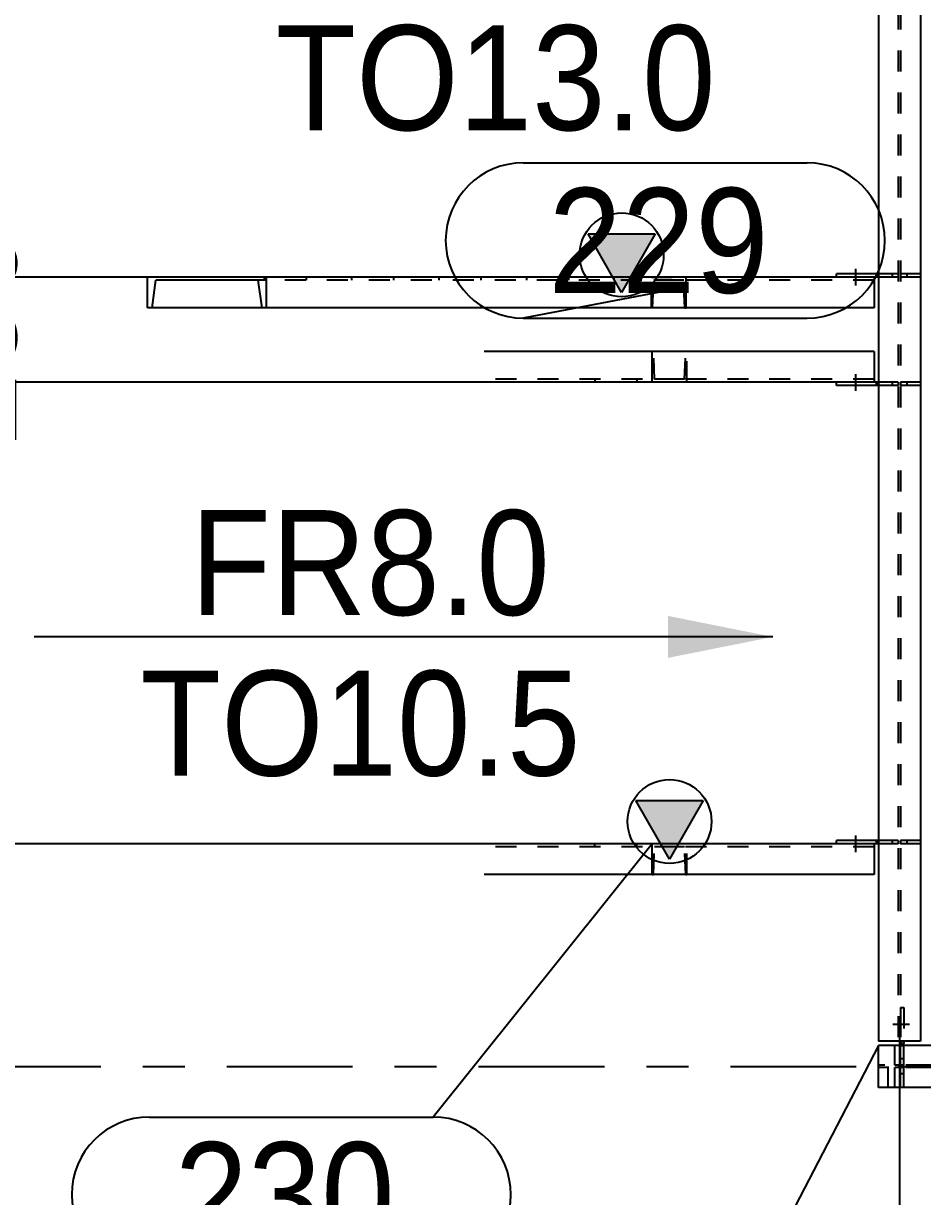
# Model space of a CAD drawing. Header units: millimetres. Extents: x 0 to 594, y 0 to 420.
# Drawn here: x 518.07 to 539.49, y 161.18 to 189.13 of the extents above; entities that cross this region are included whole.
import ezdxf

# ---------------------------------------------------------------- set-up
doc = ezdxf.new("R2010")
doc.units = ezdxf.units.MM
doc.header["$MEASUREMENT"] = 0
for name, pattern in [('XKITLINE00', [0]), ('XKITLINE02', [4, 2, -2]), ('XKITLINE03', [6, 3, -1, 1, -1]), ('XKITLINE04', [3, 0.5, -0.5, 0.5, -0.5, 0.5, -0.5])]:
    doc.linetypes.add(name, pattern=pattern)
for name, color, linetype in [('dimension', 7, 'Continuous'), ('grid', 7, 'Continuous'), ('mark', 7, 'Continuous'), ('part1', 7, 'Continuous'), ('text', 7, 'Continuous')]:
    doc.layers.add(name, color=color, linetype=linetype)
doc.styles.add('STYLE_1', font='arial.ttf', dxfattribs={"height": 0.2})

# ---------------------------------------------------------------- blocks, each defined once
blk = doc.blocks.new('*D3192')
at = {"layer": 'text', "color": 1, "style": 'STYLE_1', "width": 0.9}
blk.add_text('TO13.0', height=2.5, dxfattribs=at).set_placement((1690.513, 1725.739))
blk = doc.blocks.new('*D3193')
at = {"layer": 'text', "color": 1, "style": 'STYLE_1', "width": 0.9}
blk.add_text('TO10.5', height=2.5, dxfattribs=at).set_placement((1687.296, 1710.362))
blk = doc.blocks.new('*D3194')
at = {"layer": 'text', "color": 1, "linetype": 'XKITLINE00'}
blk.add_line((1702.364, 1713.666), (1684.76, 1713.666), dxfattribs=at)
at = {"layer": 'text', "color": 1}
blk.add_solid([(1702.364, 1713.666), (1699.864, 1713.166), (1702.364, 1713.666), (1699.864, 1714.166)], dxfattribs=at)
at = {"layer": 'text', "color": 1, "style": 'STYLE_1', "width": 0.9}
blk.add_text('FR8.0', height=2.5, dxfattribs=at).set_placement((1688.487, 1714.187))
blk = doc.blocks.new('*D3196')
at = {"layer": 'dimension', "color": 1, "linetype": 'XKITLINE00'}
for p, q in [((1705.377, 1704.627), (1705.377, 1693.638)), ((1718.377, 1701.281), (1718.377, 1693.638)), ((1705.999, 1696.02), (1704.755, 1694.776)), ((1718.999, 1696.02), (1717.755, 1694.776)), ((1705.377, 1695.398), (1718.377, 1695.398))]:
    blk.add_line(p, q, dxfattribs=at)
at = {"layer": 'dimension', "color": 1, "style": 'STYLE_1', "width": 0.9}
blk.add_text('1300', height=2.2, dxfattribs=at).set_placement((1708.614, 1696.438))
blk = doc.blocks.new('*D3198')
at = {"layer": 'grid', "color": 4, "linetype": 'XKITLINE03'}
blk.add_line((1677.349, 1703.434), (1732.535, 1703.434), dxfattribs=at)
blk = doc.blocks.new('*D3202')
at = {"layer": 'part1', "color": 0, "linetype": 'XKITLINE00'}
for p, q in [((1704.877, 1736.634), (1704.877, 1704.034)), ((1705.877, 1736.634), (1705.877, 1704.034)), ((1705.877, 1704.034), (1704.877, 1704.034))]:
    blk.add_line(p, q, dxfattribs=at)
at = {"layer": 'part1', "color": 2, "linetype": 'XKITLINE04'}
for p, q in [((1705.35, 1736.634), (1705.35, 1704.034)), ((1705.405, 1736.634), (1705.405, 1704.034))]:
    blk.add_line(p, q, dxfattribs=at)
blk = doc.blocks.new('*D3204')
at = {"layer": 'part1', "color": 0, "linetype": 'XKITLINE00'}
for p, q in [((1699.486, 1720.464), (1695.486, 1720.464)), ((1699.486, 1719.734), (1699.486, 1720.464)), ((1699.486, 1719.734), (1695.486, 1719.734))]:
    blk.add_line(p, q, dxfattribs=at)
at = {"layer": 'part1', "color": 2, "linetype": 'XKITLINE04'}
for p, q in [((1700.314, 1720.464), (1699.486, 1720.464)), ((1699.516, 1720.464), (1699.486, 1720.464)), ((1699.544, 1719.804), (1699.516, 1720.464)), ((1700.257, 1719.804), (1700.284, 1720.464)), ((1700.314, 1719.734), (1700.314, 1720.464)), ((1700.257, 1719.804), (1695.683, 1719.804)), ((1700.314, 1719.734), (1698.314, 1719.734))]:
    blk.add_line(p, q, dxfattribs=at)
blk = doc.blocks.new('*D3205')
at = {"layer": 'part1', "color": 0, "linetype": 'XKITLINE00'}
for p, q in [((1698.759, 1721.869), (1697.959, 1723.269)), ((1697.959, 1723.269), (1699.559, 1723.269)), ((1699.559, 1723.269), (1698.759, 1721.869)), ((1687.466, 1721.504), (1687.466, 1722.234)), ((1700.295, 1722.234), (1687.466, 1722.234)), ((1687.57, 1721.504), (1687.664, 1722.164)), ((1690.098, 1722.164), (1687.664, 1722.164)), ((1690.191, 1721.504), (1690.098, 1722.164)), ((1690.295, 1721.504), (1690.295, 1722.234)), ((1700.295, 1721.504), (1700.295, 1722.234)), ((1690.191, 1721.504), (1687.466, 1721.504)), ((1700.295, 1721.504), (1690.191, 1721.504))]:
    blk.add_line(p, q, dxfattribs=at)
at = {"layer": 'part1', "color": 2, "linetype": 'XKITLINE04'}
for p, q in [((1700.237, 1722.164), (1690.098, 1722.164)), ((1690.295, 1722.164), (1690.098, 1722.164)), ((1699.466, 1721.504), (1699.466, 1722.234)), ((1699.466, 1722.234), (1700.295, 1722.234)), ((1699.497, 1721.504), (1699.524, 1722.164)), ((1700.264, 1721.504), (1700.237, 1722.164)), ((1690.295, 1721.504), (1690.191, 1721.504)), ((1700.264, 1721.504), (1700.295, 1721.504))]:
    blk.add_line(p, q, dxfattribs=at)
at = {"layer": 'part1', "color": 0, "linetype": 'XKITLINE00'}
blk.add_circle((1698.759, 1722.769), 1, dxfattribs=at)
at = {"layer": 'part1', "color": 0}
blk.add_solid([(1697.959, 1723.269), (1699.559, 1723.269), (1697.959, 1723.269), (1698.759, 1721.869)], dxfattribs=at)
blk = doc.blocks.new('*D3206')
at = {"layer": 'part1', "color": 0, "linetype": 'XKITLINE00'}
for p, q in [((1699.9, 1708.369), (1699.1, 1709.769)), ((1699.1, 1709.769), (1700.7, 1709.769)), ((1700.7, 1709.769), (1699.9, 1708.369)), ((1699.486, 1708.734), (1695.486, 1708.734)), ((1699.486, 1708.004), (1699.486, 1708.734)), ((1699.486, 1708.004), (1695.486, 1708.004))]:
    blk.add_line(p, q, dxfattribs=at)
at = {"layer": 'part1', "color": 2, "linetype": 'XKITLINE04'}
for p, q in [((1700.314, 1708.734), (1699.486, 1708.734)), ((1700.314, 1708.004), (1700.314, 1708.734)), ((1700.257, 1708.664), (1695.683, 1708.664)), ((1699.516, 1708.004), (1699.544, 1708.664)), ((1700.284, 1708.004), (1700.257, 1708.664)), ((1700.314, 1708.004), (1699.486, 1708.004)), ((1700.284, 1708.004), (1700.314, 1708.004))]:
    blk.add_line(p, q, dxfattribs=at)
at = {"layer": 'part1', "color": 0, "linetype": 'XKITLINE00'}
blk.add_circle((1699.9, 1709.269), 1, dxfattribs=at)
at = {"layer": 'part1', "color": 0}
blk.add_solid([(1699.1, 1709.769), (1700.7, 1709.769), (1699.1, 1709.769), (1699.9, 1708.369)], dxfattribs=at)
blk = doc.blocks.new('*D3207')
at = {"layer": 'part1', "color": 2, "linetype": 'XKITLINE04'}
for p, q in [((1705.405, 1719.734), (1705.405, 1719.654)), ((1705.875, 1719.734), (1705.405, 1719.734)), ((1705.875, 1719.654), (1705.405, 1719.654)), ((1705.555, 1719.734), (1705.555, 1719.654)), ((1705.875, 1719.734), (1705.875, 1719.654))]:
    blk.add_line(p, q, dxfattribs=at)
blk = doc.blocks.new('*D3208')
at = {"layer": 'part1', "color": 0, "linetype": 'XKITLINE00'}
for p, q in [((1704.877, 1722.314), (1703.877, 1722.314)), ((1703.877, 1722.234), (1703.877, 1722.314)), ((1704.877, 1722.234), (1704.777, 1722.234)), ((1704.827, 1722.234), (1704.827, 1722.314))]:
    blk.add_line(p, q, dxfattribs=at)
at = {"layer": 'part1', "color": 2, "linetype": 'XKITLINE04'}
for p, q in [((1703.877, 1722.234), (1703.877, 1722.314)), ((1704.777, 1722.234), (1703.877, 1722.234)), ((1705.35, 1722.314), (1704.827, 1722.314)), ((1704.827, 1722.234), (1704.827, 1722.314)), ((1705.35, 1722.234), (1704.827, 1722.234)), ((1704.877, 1722.234), (1704.877, 1722.314)), ((1704.877, 1722.234), (1704.877, 1722.314)), ((1704.877, 1722.314), (1704.877, 1722.234)), ((1705.2, 1722.314), (1705.2, 1722.234)), ((1705.35, 1722.314), (1705.35, 1722.234))]:
    blk.add_line(p, q, dxfattribs=at)
blk = doc.blocks.new('*D3209')
at = {"layer": 'part1', "color": 0, "linetype": 'XKITLINE00'}
blk.add_line((1704.327, 1722.439), (1704.327, 1722.039), dxfattribs=at)
blk.add_line((1704.327, 1722.439), (1704.327, 1722.039), dxfattribs=at)
blk = doc.blocks.new('*D3210')
at = {"layer": 'part1', "color": 2, "linetype": 'XKITLINE04'}
for p, q in [((1705.405, 1722.314), (1705.405, 1722.234)), ((1705.875, 1722.314), (1705.405, 1722.314)), ((1705.875, 1722.234), (1705.405, 1722.234)), ((1705.555, 1722.314), (1705.555, 1722.234)), ((1705.875, 1722.314), (1705.875, 1722.234))]:
    blk.add_line(p, q, dxfattribs=at)
blk = doc.blocks.new('*D3211')
at = {"layer": 'part1', "color": 0, "linetype": 'XKITLINE00'}
for p, q in [((1698.581, 1722.164), (1698.581, 1722.234)), ((1699.581, 1722.164), (1699.581, 1722.234))]:
    blk.add_line(p, q, dxfattribs=at)
blk = doc.blocks.new('*D3212')
at = {"layer": 'part1', "color": 0, "linetype": 'XKITLINE00'}
for p, q in [((1696.497, 1722.164), (1696.497, 1722.234)), ((1697.497, 1722.164), (1697.497, 1722.234))]:
    blk.add_line(p, q, dxfattribs=at)
blk = doc.blocks.new('*D3213')
at = {"layer": 'part1', "color": 0, "linetype": 'XKITLINE00'}
for p, q in [((1694.414, 1722.164), (1694.414, 1722.234)), ((1695.414, 1722.164), (1695.414, 1722.234))]:
    blk.add_line(p, q, dxfattribs=at)
blk = doc.blocks.new('*D3214')
at = {"layer": 'part1', "color": 0, "linetype": 'XKITLINE00'}
for p, q in [((1692.331, 1722.164), (1692.331, 1722.234)), ((1693.331, 1722.164), (1693.331, 1722.234))]:
    blk.add_line(p, q, dxfattribs=at)
blk = doc.blocks.new('*D3215')
at = {"layer": 'part1', "color": 0, "linetype": 'XKITLINE00'}
for p, q in [((1690.247, 1722.164), (1690.247, 1722.234)), ((1691.247, 1722.164), (1691.247, 1722.234))]:
    blk.add_line(p, q, dxfattribs=at)
blk = doc.blocks.new('*D3216')
at = {"layer": 'part1', "color": 2, "linetype": 'XKITLINE04'}
for p, q in [((1699.466, 1721.504), (1699.466, 1722.234)), ((1700.295, 1722.234), (1699.466, 1722.234)), ((1699.497, 1721.504), (1699.524, 1722.164)), ((1704.777, 1722.164), (1699.524, 1722.164)), ((1700.264, 1721.504), (1700.237, 1722.164)), ((1700.295, 1721.504), (1699.466, 1721.504))]:
    blk.add_line(p, q, dxfattribs=at)
at = {"layer": 'part1', "color": 0, "linetype": 'XKITLINE00'}
for p, q in [((1700.295, 1721.504), (1700.295, 1722.234)), ((1704.777, 1722.234), (1700.295, 1722.234)), ((1704.777, 1722.234), (1704.777, 1721.504)), ((1704.777, 1721.504), (1700.295, 1721.504))]:
    blk.add_line(p, q, dxfattribs=at)
blk = doc.blocks.new('*D3217')
at = {"layer": 'part1', "color": 0, "linetype": 'XKITLINE00'}
blk.add_line((1704.327, 1719.929), (1704.327, 1719.529), dxfattribs=at)
blk.add_line((1704.327, 1719.929), (1704.327, 1719.529), dxfattribs=at)
blk = doc.blocks.new('*D3218')
at = {"layer": 'part1', "color": 2, "linetype": 'XKITLINE04'}
for p, q in [((1704.777, 1719.734), (1703.877, 1719.734)), ((1703.877, 1719.654), (1703.877, 1719.734)), ((1705.35, 1719.734), (1704.827, 1719.734)), ((1704.827, 1719.654), (1704.827, 1719.734)), ((1705.35, 1719.654), (1704.827, 1719.654)), ((1704.877, 1719.654), (1704.877, 1719.734)), ((1704.877, 1719.654), (1704.877, 1719.734)), ((1704.877, 1719.734), (1704.877, 1719.654)), ((1705.2, 1719.734), (1705.2, 1719.654)), ((1705.35, 1719.734), (1705.35, 1719.654))]:
    blk.add_line(p, q, dxfattribs=at)
at = {"layer": 'part1', "color": 0, "linetype": 'XKITLINE00'}
for p, q in [((1703.877, 1719.654), (1703.877, 1719.734)), ((1704.877, 1719.654), (1703.877, 1719.654)), ((1704.877, 1719.734), (1704.777, 1719.734)), ((1704.827, 1719.654), (1704.827, 1719.734))]:
    blk.add_line(p, q, dxfattribs=at)
blk = doc.blocks.new('*D3219')
at = {"layer": 'part1', "color": 0, "linetype": 'XKITLINE00'}
for p, q in [((1698.117, 1719.804), (1698.117, 1719.734)), ((1699.117, 1719.804), (1699.117, 1719.734))]:
    blk.add_line(p, q, dxfattribs=at)
blk = doc.blocks.new('*D3220')
at = {"layer": 'part1', "color": 0, "linetype": 'XKITLINE00'}
for p, q in [((1704.777, 1720.464), (1699.486, 1720.464)), ((1699.486, 1719.734), (1699.486, 1720.464)), ((1704.777, 1720.464), (1704.777, 1719.734)), ((1704.777, 1719.734), (1699.486, 1719.734))]:
    blk.add_line(p, q, dxfattribs=at)
at = {"layer": 'part1', "color": 2, "linetype": 'XKITLINE04'}
for p, q in [((1699.544, 1719.804), (1699.516, 1720.464)), ((1700.257, 1719.804), (1700.284, 1720.464)), ((1700.314, 1719.734), (1700.314, 1720.464)), ((1704.777, 1719.804), (1699.544, 1719.804))]:
    blk.add_line(p, q, dxfattribs=at)
blk = doc.blocks.new('*D3221')
at = {"layer": 'part1', "color": 0, "linetype": 'XKITLINE00'}
for p, q in [((1698.117, 1708.664), (1698.117, 1708.734)), ((1699.117, 1708.664), (1699.117, 1708.734))]:
    blk.add_line(p, q, dxfattribs=at)
blk = doc.blocks.new('*D3222')
at = {"layer": 'part1', "color": 0, "linetype": 'XKITLINE00'}
for p, q in [((1704.877, 1708.814), (1703.877, 1708.814)), ((1703.877, 1708.734), (1703.877, 1708.814)), ((1704.877, 1708.734), (1704.777, 1708.734)), ((1704.827, 1708.734), (1704.827, 1708.814))]:
    blk.add_line(p, q, dxfattribs=at)
at = {"layer": 'part1', "color": 2, "linetype": 'XKITLINE04'}
for p, q in [((1703.877, 1708.734), (1703.877, 1708.814)), ((1704.777, 1708.734), (1703.877, 1708.734)), ((1705.35, 1708.814), (1704.827, 1708.814)), ((1704.827, 1708.734), (1704.827, 1708.814)), ((1705.35, 1708.734), (1704.827, 1708.734)), ((1704.877, 1708.734), (1704.877, 1708.814)), ((1704.877, 1708.734), (1704.877, 1708.814)), ((1704.877, 1708.814), (1704.877, 1708.734)), ((1705.2, 1708.814), (1705.2, 1708.734)), ((1705.35, 1708.814), (1705.35, 1708.734))]:
    blk.add_line(p, q, dxfattribs=at)
blk = doc.blocks.new('*D3223')
at = {"layer": 'part1', "color": 0, "linetype": 'XKITLINE00'}
blk.add_line((1704.327, 1708.939), (1704.327, 1708.539), dxfattribs=at)
blk.add_line((1704.327, 1708.939), (1704.327, 1708.539), dxfattribs=at)
blk = doc.blocks.new('*D3224')
at = {"layer": 'part1', "color": 2, "linetype": 'XKITLINE04'}
for p, q in [((1705.405, 1708.814), (1705.405, 1708.734)), ((1705.875, 1708.814), (1705.405, 1708.814)), ((1705.875, 1708.734), (1705.405, 1708.734)), ((1705.555, 1708.814), (1705.555, 1708.734)), ((1705.875, 1708.814), (1705.875, 1708.734))]:
    blk.add_line(p, q, dxfattribs=at)
blk = doc.blocks.new('*D3225')
at = {"layer": 'part1', "color": 0, "linetype": 'XKITLINE00'}
for p, q in [((1699.486, 1708.004), (1699.486, 1708.734)), ((1704.777, 1708.734), (1699.486, 1708.734)), ((1704.777, 1708.734), (1704.777, 1708.004)), ((1704.777, 1708.004), (1699.486, 1708.004))]:
    blk.add_line(p, q, dxfattribs=at)
at = {"layer": 'part1', "color": 2, "linetype": 'XKITLINE04'}
for p, q in [((1700.314, 1708.004), (1700.314, 1708.734)), ((1699.516, 1708.004), (1699.544, 1708.664)), ((1704.777, 1708.664), (1699.544, 1708.664)), ((1700.284, 1708.004), (1700.257, 1708.664)), ((1699.486, 1708.004), (1699.516, 1708.004))]:
    blk.add_line(p, q, dxfattribs=at)
blk = doc.blocks.new('*D3238')
at = {"layer": 'part1', "color": 0, "linetype": 'XKITLINE00'}
for p, q in [((1712.55, 1703.434), (1711.75, 1704.834)), ((1711.75, 1704.834), (1713.35, 1704.834)), ((1713.35, 1704.834), (1712.55, 1703.434)), ((1704.877, 1702.934), (1704.877, 1703.934)), ((1715.107, 1703.934), (1704.877, 1703.934)), ((1715.027, 1702.934), (1715.027, 1703.934)), ((1715.107, 1702.934), (1715.107, 1703.934)), ((1715.107, 1702.934), (1704.877, 1702.934))]:
    blk.add_line(p, q, dxfattribs=at)
at = {"layer": 'part1', "color": 2, "linetype": 'XKITLINE04'}
for p, q in [((1715.027, 1703.461), (1704.877, 1703.461)), ((1714.727, 1703.406), (1714.727, 1703.461)), ((1714.975, 1703.461), (1714.732, 1703.461)), ((1715.027, 1703.406), (1704.877, 1703.406)), ((1709.109, 1703.406), (1704.877, 1703.406)), ((1715.107, 1702.934), (1715.107, 1703.406))]:
    blk.add_line(p, q, dxfattribs=at)
at = {"layer": 'part1', "color": 0, "linetype": 'XKITLINE00'}
blk.add_circle((1712.55, 1704.334), 1, dxfattribs=at)
at = {"layer": 'part1', "color": 0}
blk.add_solid([(1711.75, 1704.834), (1713.35, 1704.834), (1711.75, 1704.834), (1712.55, 1703.434)], dxfattribs=at)
blk = doc.blocks.new('*D3241')
at = {"layer": 'dimension', "color": 1, "linetype": 'XKITLINE00'}
for p, q in [((1688.494, 1733.234), (1678.384, 1733.234)), ((1680.484, 1731.234), (1680.734, 1733.234)), ((1680.734, 1722.234), (1680.734, 1733.234)), ((1680.984, 1731.234), (1680.734, 1733.234)), ((1680.984, 1731.234), (1680.484, 1731.234)), ((1680.484, 1724.234), (1680.734, 1722.234)), ((1680.484, 1724.234), (1680.984, 1724.234)), ((1680.984, 1724.234), (1680.734, 1722.234)), ((1688.494, 1722.234), (1678.384, 1722.234))]:
    blk.add_line(p, q, dxfattribs=at)
at = {"layer": 'dimension', "color": 1}
for points in [[(1680.734, 1733.234), (1680.984, 1731.234), (1680.734, 1733.234), (1680.484, 1731.234)], [(1680.734, 1722.234), (1680.484, 1724.234), (1680.734, 1722.234), (1680.984, 1724.234)]]:
    blk.add_solid(points, dxfattribs=at)
at = {"layer": 'dimension', "color": 1, "style": 'STYLE_1', "width": 0.9}
blk.add_text('1100', height=2.5, rotation=90.0002, dxfattribs=at).set_placement((1679.634, 1724.025))
blk = doc.blocks.new('*D3242')
at = {"layer": 'mark', "color": 1, "linetype": 'XKITLINE00'}
for p, q in [((1696.416, 1724.962), (1703.179, 1724.962)), ((1699.621, 1721.869), (1696.416, 1721.262)), ((1696.416, 1721.262), (1703.179, 1721.262)), ((1696.416, 1721.262), (1696.416, 1721.262))]:
    blk.add_line(p, q, dxfattribs=at)
for centre, start, end in [((1696.416, 1723.112), 90, -90), ((1703.179, 1723.112), -90, 90)]:
    blk.add_arc(centre, 1.85, start, end, dxfattribs=at)
at = {"layer": 'mark', "color": 1, "style": 'STYLE_1', "width": 0.9}
blk.add_text('229', height=2.5, dxfattribs=at).set_placement((1697.016, 1721.862))
blk = doc.blocks.new('*D3243')
at = {"layer": 'mark', "color": 1, "linetype": 'XKITLINE00'}
for p, q in [((1704.877, 1703.934), (1700.858, 1696.172)), ((1694.096, 1696.172), (1700.858, 1696.172)), ((1700.858, 1696.172), (1700.858, 1696.172)), ((1694.096, 1692.472), (1700.858, 1692.472))]:
    blk.add_line(p, q, dxfattribs=at)
for centre, start, end in [((1694.096, 1694.322), 90, -90), ((1700.858, 1694.322), -90, 90)]:
    blk.add_arc(centre, 1.85, start, end, dxfattribs=at)
at = {"layer": 'mark', "color": 1, "style": 'STYLE_1', "width": 0.9}
blk.add_text('152', height=2.5, dxfattribs=at).set_placement((1694.696, 1693.072))
blk = doc.blocks.new('*D3246')
at = {"layer": 'part1', "color": 2, "linetype": 'XKITLINE04'}
for p, q in [((1705.405, 1702.934), (1705.405, 1703.406)), ((1705.485, 1703.406), (1705.405, 1703.406)), ((1705.485, 1703.256), (1705.405, 1703.256)), ((1705.485, 1702.934), (1705.485, 1703.406)), ((1705.485, 1702.934), (1705.405, 1702.934))]:
    blk.add_line(p, q, dxfattribs=at)
blk = doc.blocks.new('*D3249')
at = {"layer": 'part1', "color": 0, "linetype": 'XKITLINE02'}
blk.add_line((1705.617, 1704.434), (1705.217, 1704.434), dxfattribs=at)
blk.add_line((1705.617, 1704.434), (1705.217, 1704.434), dxfattribs=at)
blk = doc.blocks.new('*D3250')
at = {"layer": 'part1', "color": 2, "linetype": 'XKITLINE04'}
for p, q in [((1705.405, 1704.834), (1705.405, 1704.034)), ((1705.405, 1704.834), (1705.485, 1704.834)), ((1705.405, 1704.834), (1705.485, 1704.834)), ((1705.405, 1704.834), (1705.405, 1704.034)), ((1705.485, 1704.834), (1705.485, 1704.034)), ((1705.485, 1704.834), (1705.485, 1704.034)), ((1705.405, 1703.984), (1705.485, 1703.984)), ((1705.405, 1703.934), (1705.485, 1703.934)), ((1705.405, 1703.934), (1705.485, 1703.934)), ((1705.405, 1703.461), (1705.405, 1703.934)), ((1705.405, 1703.934), (1705.485, 1703.934)), ((1705.405, 1703.934), (1705.485, 1703.934)), ((1705.405, 1703.461), (1705.405, 1703.934)), ((1705.485, 1703.461), (1705.485, 1703.934)), ((1705.485, 1703.461), (1705.485, 1703.934)), ((1705.485, 1703.611), (1705.405, 1703.611)), ((1705.485, 1703.461), (1705.405, 1703.461))]:
    blk.add_line(p, q, dxfattribs=at)
at = {"layer": 'part1', "color": 0, "linetype": 'XKITLINE00'}
for p, q in [((1705.405, 1704.034), (1705.405, 1703.984)), ((1705.405, 1703.984), (1705.485, 1703.984)), ((1705.405, 1703.934), (1705.405, 1703.984)), ((1705.485, 1704.034), (1705.485, 1703.984)), ((1705.485, 1703.934), (1705.485, 1703.984))]:
    blk.add_line(p, q, dxfattribs=at)
blk = doc.blocks.new('*D3254')
at = {"layer": 'part1', "color": 2, "linetype": 'XKITLINE04'}
for p, q in [((1705.109, 1702.934), (1705.109, 1703.934)), ((1708.733, 1703.934), (1705.109, 1703.934)), ((1705.269, 1703.461), (1705.269, 1703.934)), ((1712.573, 1703.934), (1708.949, 1703.934)), ((1708.949, 1703.461), (1708.949, 1703.934)), ((1709.109, 1702.934), (1709.109, 1703.934)), ((1712.413, 1703.461), (1705.269, 1703.461)), ((1705.269, 1702.934), (1705.269, 1703.406)), ((1712.413, 1703.406), (1705.269, 1703.406)), ((1708.949, 1702.934), (1708.949, 1703.406)), ((1708.733, 1702.934), (1705.109, 1702.934)), ((1712.573, 1702.934), (1708.949, 1702.934))]:
    blk.add_line(p, q, dxfattribs=at)
blk = doc.blocks.new('*D3293')
at = {"layer": 'dimension', "color": 1, "linetype": 'XKITLINE00'}
for p, q in [((1698.117, 1708.734), (1678.384, 1708.734)), ((1680.484, 1706.734), (1680.734, 1708.734)), ((1680.734, 1703.434), (1680.734, 1708.734)), ((1680.984, 1706.734), (1680.734, 1708.734)), ((1680.984, 1706.734), (1680.484, 1706.734)), ((1680.484, 1705.434), (1680.734, 1703.434)), ((1680.484, 1705.434), (1680.984, 1705.434)), ((1680.984, 1705.434), (1680.734, 1703.434)), ((1681.823, 1703.434), (1678.384, 1703.434))]:
    blk.add_line(p, q, dxfattribs=at)
at = {"layer": 'dimension', "color": 1}
for points in [[(1680.734, 1708.734), (1680.984, 1706.734), (1680.734, 1708.734), (1680.484, 1706.734)], [(1680.734, 1703.434), (1680.484, 1705.434), (1680.734, 1703.434), (1680.984, 1705.434)]]:
    blk.add_solid(points, dxfattribs=at)
at = {"layer": 'dimension', "color": 1, "style": 'STYLE_1', "width": 0.9}
blk.add_text('530', height=2.5, rotation=90.0002, dxfattribs=at).set_placement((1679.634, 1703.302))
blk = doc.blocks.new('*D3294')
at = {"layer": 'dimension', "color": 1, "linetype": 'XKITLINE00'}
for p, q in [((1696.29, 1719.734), (1678.384, 1719.734)), ((1680.484, 1717.734), (1680.734, 1719.734)), ((1680.734, 1708.734), (1680.734, 1719.734)), ((1680.984, 1717.734), (1680.734, 1719.734)), ((1680.984, 1717.734), (1680.484, 1717.734)), ((1680.484, 1710.734), (1680.734, 1708.734)), ((1680.484, 1710.734), (1680.984, 1710.734)), ((1680.984, 1710.734), (1680.734, 1708.734)), ((1698.117, 1708.734), (1678.384, 1708.734))]:
    blk.add_line(p, q, dxfattribs=at)
at = {"layer": 'dimension', "color": 1}
for points in [[(1680.734, 1719.734), (1680.984, 1717.734), (1680.734, 1719.734), (1680.484, 1717.734)], [(1680.734, 1708.734), (1680.484, 1710.734), (1680.734, 1708.734), (1680.984, 1710.734)]]:
    blk.add_solid(points, dxfattribs=at)
at = {"layer": 'dimension', "color": 1, "style": 'STYLE_1', "width": 0.9}
blk.add_text('1100', height=2.5, rotation=90.0002, dxfattribs=at).set_placement((1679.634, 1710.525))
blk = doc.blocks.new('*D3295')
at = {"layer": 'dimension', "color": 1, "linetype": 'XKITLINE00'}
for p, q in [((1680.484, 1724.234), (1680.734, 1722.234)), ((1680.484, 1724.234), (1680.984, 1724.234)), ((1680.984, 1724.234), (1680.734, 1722.234)), ((1688.494, 1722.234), (1678.734, 1722.234)), ((1680.734, 1719.734), (1680.734, 1722.234)), ((1696.29, 1719.734), (1678.734, 1719.734)), ((1680.484, 1717.734), (1680.734, 1719.734)), ((1680.984, 1717.734), (1680.734, 1719.734)), ((1680.984, 1717.734), (1680.484, 1717.734))]:
    blk.add_line(p, q, dxfattribs=at)
at = {"layer": 'dimension', "color": 1}
for points in [[(1680.734, 1722.234), (1680.484, 1724.234), (1680.734, 1722.234), (1680.984, 1724.234)], [(1680.734, 1719.734), (1680.984, 1717.734), (1680.734, 1719.734), (1680.484, 1717.734)]]:
    blk.add_solid(points, dxfattribs=at)
at = {"layer": 'dimension', "color": 1, "style": 'STYLE_1', "width": 0.9}
blk.add_text('250', height=2.5, rotation=90.0002, dxfattribs=at).set_placement((1684.334, 1718.202))
blk = doc.blocks.new('*D3296')
at = {"layer": 'mark', "color": 1, "linetype": 'XKITLINE00'}
for p, q in [((1699.486, 1708.734), (1694.27, 1702.228)), ((1687.507, 1702.228), (1694.27, 1702.228)), ((1694.27, 1702.228), (1694.27, 1702.228)), ((1687.507, 1698.528), (1694.27, 1698.528))]:
    blk.add_line(p, q, dxfattribs=at)
for centre, start, end in [((1687.507, 1700.378), 90, -90), ((1694.27, 1700.378), -90, 90)]:
    blk.add_arc(centre, 1.85, start, end, dxfattribs=at)
at = {"layer": 'mark', "color": 1, "style": 'STYLE_1', "width": 0.9}
blk.add_text('230', height=2.5, dxfattribs=at).set_placement((1688.107, 1699.128))

msp = doc.modelspace()

# ---------------------------------------------------------------- block references
at = {"layer": 'dimension'}
for name in ['*D3241', '*D3295', '*D3294', '*D3293', '*D3196']:
    msp.add_blockref(name, (-1166.435, -1539.151), dxfattribs=at)
at = {"layer": 'grid'}
msp.add_blockref('*D3198', (-1166.435, -1539.151), dxfattribs=at)
at = {"layer": 'mark'}
for name in ['*D3242', '*D3296', '*D3243']:
    msp.add_blockref(name, (-1166.435, -1539.151), dxfattribs=at)
at = {"layer": 'part1'}
for name in ['*D3202', '*D3205', '*D3215', '*D3214', '*D3213', '*D3212', '*D3211', '*D3216', '*D3208', '*D3209', '*D3210', '*D3204', '*D3220', '*D3219', '*D3218', '*D3217', '*D3207', '*D3206', '*D3222', '*D3223', '*D3224', '*D3221', '*D3225', '*D3238', '*D3250', '*D3249', '*D3254', '*D3246']:
    msp.add_blockref(name, (-1166.435, -1539.151), dxfattribs=at)
at = {"layer": 'text'}
for name in ['*D3192', '*D3194', '*D3193']:
    msp.add_blockref(name, (-1166.435, -1539.151), dxfattribs=at)

doc.saveas('drawing.dxf')
